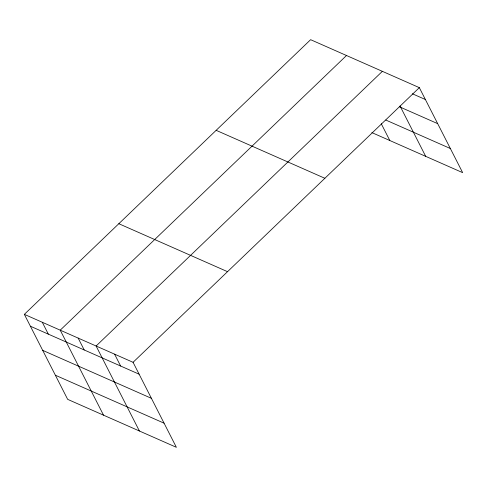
<?xml version="1.0" encoding="UTF-8"?>
<svg xmlns="http://www.w3.org/2000/svg" width="487" height="487" viewBox="0 0 487 487"><rect width="100%" height="100%" fill="white"/><g stroke="black" fill="none" stroke-linecap="round" stroke-linejoin="round"><path stroke-width="0.73" d="M24.35 314.352L133.067 362.31L176.373 447.316L67.663 399.352L24.35 314.352L310.627 39.684L419.337 87.648L462.65 172.648L371.873 132.604M346.501 55.512L60.224 330.18L103.536 415.18M382.374 71.339L96.103 346.007L139.41 431.007M133.067 362.31L419.337 87.648M412.379 93.778L425.388 99.512M399.34 106.732L437.685 123.649M385.795 120.033L450.353 148.517M216.155 130.327L324.866 178.285M118.822 223.71L227.532 271.673M30.395 326.223L139.112 374.18M42.692 350.354L151.408 398.317M55.366 375.221L164.076 423.179M400.04 106.002L425.687 156.339M381.272 123.753L389.813 140.512M114.585 354.159L120.63 366.029M78.163 338.094L84.208 349.958M42.29 322.266L48.335 334.131"/></g></svg>
